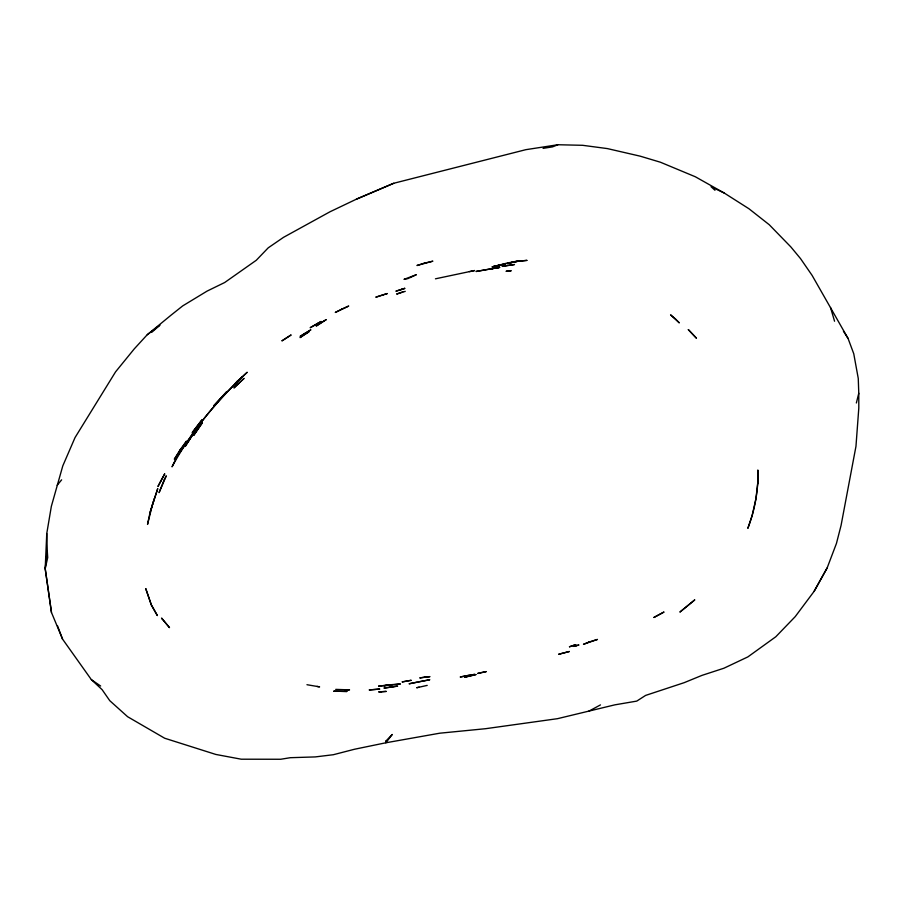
<?xml version="1.0" encoding="UTF-8"?>
<svg xmlns="http://www.w3.org/2000/svg" width="904" height="904" viewBox="0 0 904 904"><rect width="100%" height="100%" fill="white"/><g stroke="black" fill="none" stroke-linecap="round" stroke-linejoin="round"><path stroke-width="1.36" d="M757.891 483.572L757.834 469.99C758.603 489.832 754.896 509.822 747.845 528.354L752.196 515.404L755.891 498.884L757.902 481.934M51.483 612.505L45.2 568.672L46.759 533.552L51.347 506.353L62.783 465.91L75.021 437.604L115.554 371.872L134.289 348.854L147.239 334.729L170.958 315.236L182.698 305.902L207.072 291.111L224.712 282.5L256.284 260.273L268.228 247.832L283.528 237.334L330.017 211.762L356.47 199.14L393.726 183.275L525.823 149.68L557.892 144.742L582.639 145.307L607.398 148.595L640.179 156.166L660.417 162.223L695.357 176.777L724.228 193.027L748.975 208.767L769.247 224.723L790.842 246.916L800.515 258.589L812.108 275.392L848.065 338.446L853.76 353.769L858.258 378.426L858.777 393.274L858.8 408.077L855.964 446.339L841.07 525.405L836.449 543.428L827.137 567.949L814.131 591.318L795.237 616.618L775.824 636.744L747.902 656.88L723.912 668.226L701.945 675.39L684.159 682.678L645.614 695.413L636.744 701.108L614.833 704.849L557.486 718.68L485.561 728.703L439.751 733.2L385.85 742.783L354.526 749.246L333.35 754.716L315.247 756.919L290.32 757.699L280.715 759.258L241.244 759.202L215.83 754.444L164.664 738.229L127.622 716.725L109.768 700.679L102.118 689.662L91.36 679.65L62.545 639.105L51.483 612.505L45.2 568.672L47.257 550.785L46.759 533.552M150.041 512.534L147.544 524.365L152.245 505.404L157.737 488.567L150.041 512.534L154.222 498.838M45.2 568.672L47.709 557.565L47.257 550.785M856.359 402.981L858.777 393.274M814.131 591.318L827.137 567.949M188.292 441.457L185.23 446.395L194.891 431.276L188.292 441.457L192.801 434.18L202.326 422.778L193.75 435.299L202.326 422.778M61.641 479.832L57.167 485.267M151.736 332.322L159.918 325.157L147.239 334.729M588.685 711.267L600.471 704.894M409.32 277.991L416.315 274.703L403.998 279.37L408.156 278.545M356.47 199.14L393.726 183.275M557.892 144.742L552.547 146.866L543.078 148.358M402.811 291.879L396.641 294.049L405.263 291.359M404.743 288.376L396.121 291.122L404.743 288.376L400.427 289.822M508.703 263.471L514.749 261.618L526.874 260.386L514.749 261.618L507.121 263.493M419.151 687.187L416.676 687.741L427.208 685.39M469.425 271.641L474.589 270.533L435.445 278.816M507.167 263.527L519.02 261.03L507.698 262.894L491.968 266.974L505.856 263.81L493.799 266.307L502.567 264.962M417.298 682.113L409.06 683.797L429.807 679.74L418.665 681.831M392.618 686.904L397.658 686.079L383.929 688.091L392.618 686.904L389.861 687.345M345.046 689.718L349.554 689.876L335.712 689.379M306.953 684.712L319.609 686.87L316.999 686.418M724.228 193.027L711.064 186.721L714.974 190.247M91.36 679.65L100.66 686.034M843.432 331.192L848.065 338.446M57.483 625.749L62.545 639.105M830.516 307.496L834.561 321.236M385.951 741.009L385.85 742.783L392.234 734.477L385.951 741.009M164.065 480.16L159.059 492.657L166.279 475.809L164.065 480.16M173.715 463.323L172.042 466.837C191.298 431.287 217.48 399.602 247.21 372.256C226.927 391.206 208.191 411.896 192.1 434.553L193.863 432.135L177.76 455.379L173.715 463.323M160.629 481.369L157.951 486.499L164.754 473.775L160.629 481.369M180.065 449.853L174.325 459.255L186.529 441.107L180.065 449.853M201.852 420.01L192.337 432.462L201.852 420.01M226.859 391.556L213.864 405.681L226.859 391.556M237.029 381.42L235.243 383.477L242.521 376.719L237.029 381.42M237.447 384.46L233.933 387.963L244.08 378.358L237.447 384.46M694.667 599.962L680.068 611.94L694.667 599.962M302.738 335.599L300.071 337.61L308.976 331.791L302.738 335.599M290.941 335.056L282.059 340.785L290.941 335.056M323.44 321.304L316.253 326.028L326.265 319.598L323.44 321.304M304.671 333.531L300.139 336.378L310.886 329.813L304.671 333.531M663.83 612.11L653.942 617.455L663.83 612.11M318.219 323.112L310.174 327.723L321.146 321.451L318.219 323.112M341.633 309.236L335.271 312.456L348.718 306.038L341.633 309.236M588.832 642.1L583.498 644.292L597.442 639.433L588.832 642.1M575.724 644.654L569.486 646.778L575.724 644.654M383.002 294.851L375.793 297.19L387.319 293.551L383.002 294.851M424.134 263.222L416.947 265.505L432.869 261.177L424.134 263.222M576.458 645.625L573.712 646.405L578.955 645.004L576.458 645.625M493.482 268.205L490.861 268.917L499.697 267.268L475.99 271.482L499.641 267.414L493.482 268.205M569.305 651.513L558.774 654.236L569.305 651.513M475.888 674.565L464.588 677.254L475.888 674.565M480.284 672.813L477.674 673.457L486.25 671.615L480.284 672.813M411.06 680.328L402.28 681.887L411.06 680.328M468.091 675.446L460.192 676.983L474.826 674.35L468.091 675.446M507.845 270.963L506.037 271.313L511.235 270.748L507.845 270.963M505.675 265.731L502.206 266.386L514.5 264.533L505.675 265.731M424.823 677.096L419.761 677.932L429.988 676.633L424.823 677.096M391.873 684.633L384.031 685.774L400.416 683.966L391.873 684.633M379.635 689.074L369.34 689.933L379.635 689.074M391.748 684.701L378.674 686.125L391.748 684.701M381.149 691.729L378.674 691.922L386.279 691.402L381.149 691.729M346.831 691.47L333.858 691.187L346.831 691.47M675.503 318.999L670.576 314.852L679.322 322.875L675.503 318.999M696.408 338.164L688.339 329.632L696.408 338.164M162.132 618.777L161.545 618.087L169.511 627.659L162.132 618.777M157.319 615.511L151.352 604.957L145.747 588.64L151.352 604.957L157.319 615.511"/></g></svg>
